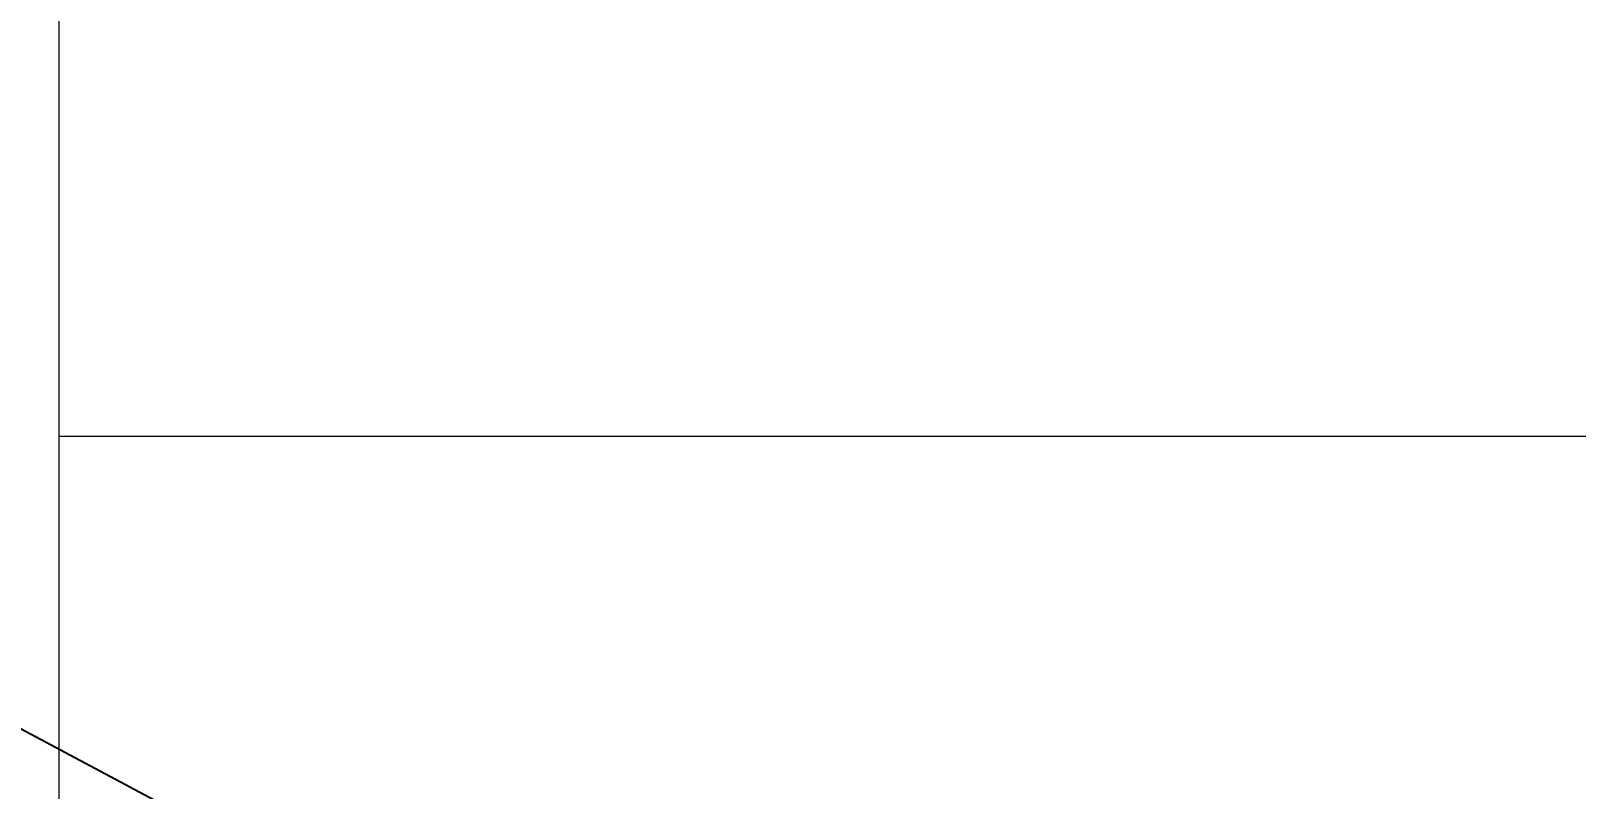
# Model space of a CAD drawing. Extents: x -319 to 3117, y -991 to 292.
# Drawn here: x 2382.1 to 2478, y -507 to -459.9 of the extents above; entities that cross this region are included whole.
import ezdxf
from ezdxf import colors
from ezdxf.entities.mleader import LeaderData, LeaderLine
from ezdxf.math import Vec2, Vec3

# ---------------------------------------------------------------- set-up
doc = ezdxf.new("R2010")
doc.units = 0
doc.layers.get('0').update_dxf_attribs({"lineweight": 15})
doc.styles.get("Standard").update_dxf_attribs({"font": 'GOST_Common Italic_0.ttf'})

msp = doc.modelspace()

# ---------------------------------------------------------------- linework, layer by layer
at = {"color": 0, "linetype": 'Continuous', "lineweight": 15, "extrusion": (0, 1, -2.22045e-16)}
msp.add_line((2383.861, -623.639), (2383.861, -33.639), dxfattribs=at)
at = {"lineweight": 15}
msp.add_line((2383.861, -485.065), (2819.444, -485.065), dxfattribs=at)

# ---------------------------------------------------------------- leaders
ml = msp.add_multileader_mtext('Standard', dxfattribs=at)
ml.set_content('XT1', color=256)
ml.set_leader_properties()
ml.build(insert=Vec2(0, 0))
ml.multileader.update_dxf_attribs({"text_right_attachment_type": 6, "dogleg_length": 0.36, "arrow_head_size": 10})
ctx = ml.context
ctx.base_point, ctx.char_height, ctx.arrow_head_size, ctx.plane_origin = Vec3(2300.59, -467.236), 9, 10, Vec3(2243.341, -532.912)
ctx.right_attachment, ctx.text_align_type = 6, 2
notes = []
notes.append((ctx, [(0, (1, 1, 0), (2325.718, -473.536), (-1, 0), 0.36, [(0, [(2429.475, -528.786)], 0, [])])]))
ctx.mtext.insert, ctx.mtext.alignment, ctx.mtext.flow_direction = Vec3(2323.358, -462.736), 3, 5
for ctx, leaders in notes:
    for number, flags, end, landing, length, lines in leaders:
        leader = LeaderData()
        leader.index, (leader.has_last_leader_line, leader.has_dogleg_vector, leader.attachment_direction) = number, flags
        leader.last_leader_point, leader.dogleg_vector, leader.dogleg_length = Vec3(end), Vec3(landing), length
        for number, points, colour, breaks in lines:
            line = LeaderLine()
            line.index, line.vertices, line.color, line.breaks = number, Vec3.list(points), colors.encode_raw_color(colour), breaks
            leader.lines.append(line)
        ctx.leaders.append(leader)

doc.saveas('drawing.dxf')
